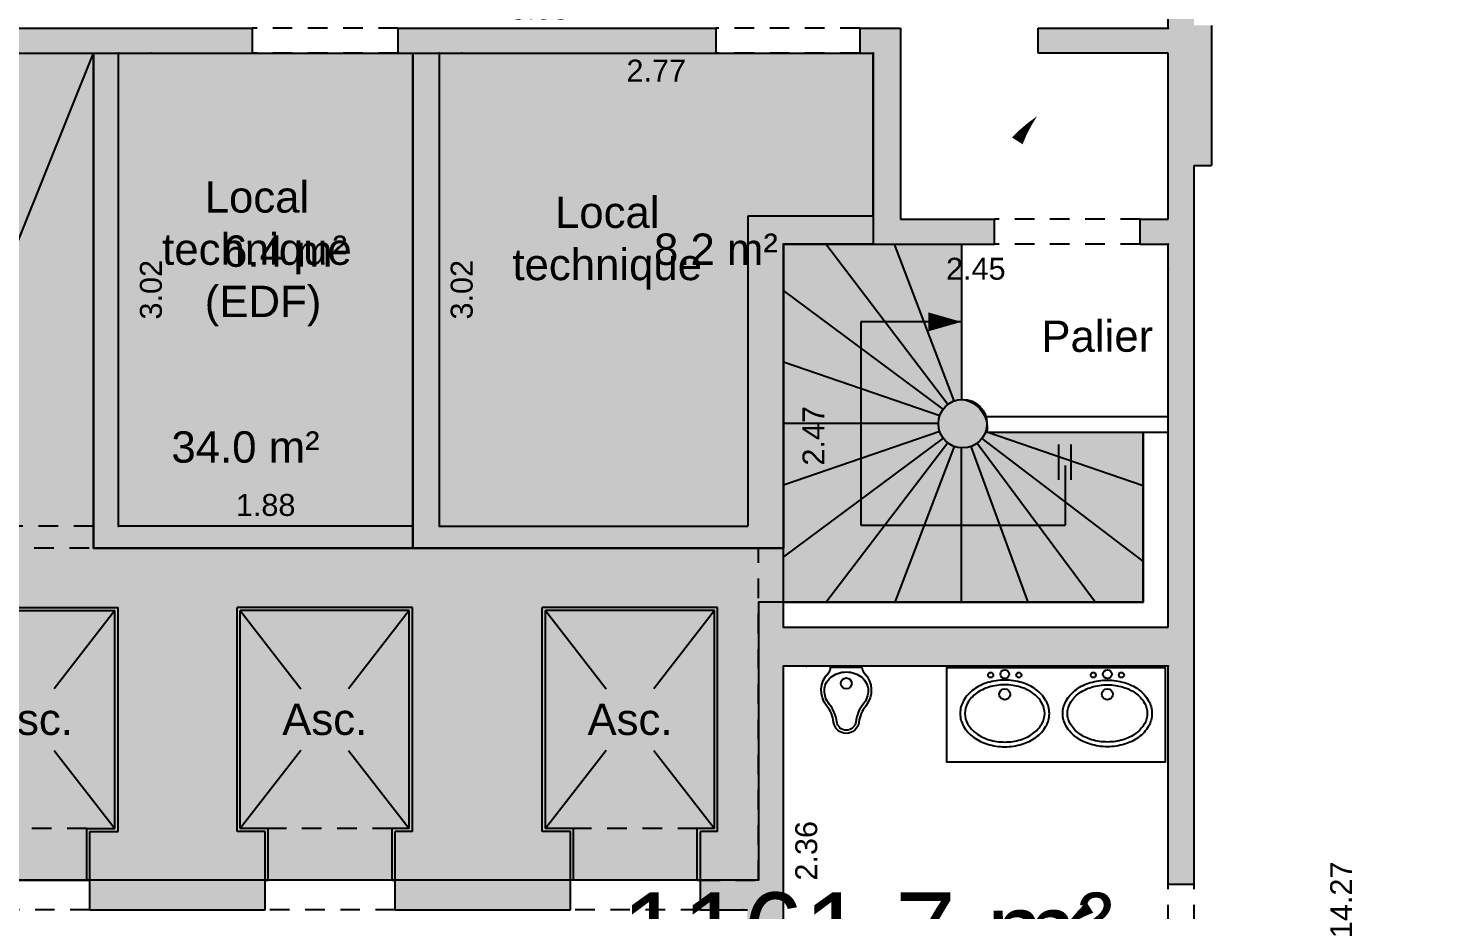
# Model space of a CAD drawing. Header units: metres. Extents: x 46.9 to 94.2, y 5.9 to 84.
# Drawn here: x 65.88 to 74.88, y 23.13 to 28.76 of the extents above; entities that cross this region are included whole.
import ezdxf
from ezdxf.enums import TextEntityAlignment as Align

# ---------------------------------------------------------------- set-up
doc = ezdxf.new("R2010")
doc.units = ezdxf.units.M
doc.header["$PDSIZE"] = 0.02
doc.linetypes.add('CACHE2', pattern=[0.1875, 0.125, -0.0625])
for name, color, linetype in [('GEX_BAT_escalier_rampe', 6, 'Continuous'), ('GEX_BAT_gaine_tremie', 13, 'Continuous'), ('GEX_BAT_linteau_mur', 6, 'CACHE2'), ('GEX_BAT_mur', 1, 'Continuous'), ('GEX_BAT_mur_bas', 150, 'Continuous'), ('GEX_EDS_sdp_1-SDP_su', 10, 'Continuous'), ('GEX_EDS_sdp_2-tremie_su', 7, 'Continuous'), ('GEX_EDS_sdp_7-LT_su', 7, 'Continuous'), ('GEX_EQU_ascenseur', 132, 'Continuous'), ('GEX_MEP_txt_cot_plani', 30, 'Continuous'), ('GEX_MEP_txt_designation', 7, 'Continuous')]:
    doc.layers.add(name, color=color, linetype=linetype)
for name, color, linetype, true_color in [('GEX_EDS_sdp_2-tremie', 7, 'Continuous', 0xffff7f), ('GEX_EDS_sdp_7-LT', 150, 'Continuous', 0x007fff), ('GEX_EQU_sanitaire', 9, 'Continuous', 0x808080), ('GEX_MEP_mur_pochage', 7, 'Continuous', 0x999999), ('GEX_MEP_ouvrant_porte', 9, 'Continuous', 0x808080)]:
    doc.layers.add(name, color=color, linetype=linetype, true_color=true_color)
doc.styles.add('Cota100', font='swissl.ttf', dxfattribs={"height": 0.14})
doc.styles.add('Designation', font='swissl.ttf', dxfattribs={"height": 0.2})
doc.styles.add('Désignation', font='swissl.ttf', dxfattribs={"height": 0.2})
doc.styles.add('SURF', font='swissl.ttf')
doc.dimstyles.new('00SCP', dxfattribs={"dimtxt": 0.2, "dimasz": 0.1, "dimexe": 1.25, "dimexo": 0.625, "dimgap": 0.05, "dimtad": 0, "dimzin": 0, "dimdsep": 46, "dimtxsty": 'Cota100', "dimblk": 'NONE', "dimcen": 0, "dimse1": 1, "dimse2": 1, "dimsd1": 1, "dimsd2": 1, "dimclrd": 256, "dimclrt": 256, "dimaunit": 2, "dimazin": 0, "dimtfac": 1, "dimtofl": 0, "dimtmove": 0, "dimatfit": 3, "dimldrblk": 'NONE', "dimfxl": 1, "dimlwd": -1, "dimarcsym": 0})

# ---------------------------------------------------------------- blocks, each defined once
blk = doc.blocks.new('Lav_mod_2ov')
at = {"layer": 'GEX_EQU_sanitaire'}
blk.add_lwpolyline([(0.7000207639293308, 0), (-0.7000207639293876, -4.547473508864641e-13), (-0.7000207639293876, -0.6000000000003638), (0.7000207639293876, -0.6000000000003638)], close=True, dxfattribs=at)
for points in [[(-0.129994408372113, -0.1385473538216502, 0.08343840775333503), (-0.2183157912086244, -0.09537174992829023, 0.0721734136228781), (-0.3277664005445331, -0.0794901745784955, 0.0721734136228706), (-0.4372170098804418, -0.09537174992829023, 0.08343840775334628), (-0.5255383927169532, -0.1385473538216502, 0.1066419042165774), (-0.5908948619353396, -0.2105371480147369, 0.1319220404663405), (-0.6127664005443876, -0.2919901745785864, 0.1319220404663596), (-0.5908948619353396, -0.373443201142436, 0.1066419042165322), (-0.5255383927169532, -0.4454329953355227, 0.08343840775340261), (-0.4372170098804418, -0.4886085992288827, 0.07217341362286965), (-0.3277664005445331, -0.5044901745786774, 0.07217341362287064), (-0.2183157912086244, -0.4886085992288827, 0.08343840775339216), (-0.129994408372113, -0.4454329953355227, 0.106641904216594), (-0.06463793915372662, -0.373443201142436, 0.1319220404662997), (-0.04276640054467862, -0.2919901745785864, 0.1319220404663559), (-0.06463793915372662, -0.2105371480147369, 0.1066419042166187)], [(-0.4340038180604324, -0.04663304784207867, -1), (-0.4012638338948591, -0.04663304784207867, -1)], [(-0.3557916336656604, -0.04155264907421952, -1), (-0.299741167423349, -0.04155264907421952, -1)], [(-0.2542689671923881, -0.04663304784207867, -1), (-0.2215289830268148, -0.04663304784207867, -1)], [(0.129994408370294, -0.1385473538216502, -0.08343840775333503), (0.2183157912068054, -0.09537174992829023, -0.0721734136228781), (0.3277664005427141, -0.0794901745784955, -0.0721734136228706), (0.4372170098786228, -0.09537174992829023, -0.08343840775334628), (0.5255383927151343, -0.1385473538216502, -0.1066419042165774), (0.5908948619335206, -0.2105371480147369, -0.1319220404663405), (0.6127664005425686, -0.2919901745785864, -0.1319220404663596), (0.5908948619335206, -0.373443201142436, -0.1066419042165322), (0.5255383927151343, -0.4454329953355227, -0.08343840775340261), (0.4372170098786228, -0.4886085992288827, -0.07217341362286965), (0.3277664005427141, -0.5044901745786774, -0.07217341362287064), (0.2183157912068054, -0.4886085992288827, -0.08343840775339216), (0.129994408370294, -0.4454329953355227, -0.106641904216594), (0.06463793915190763, -0.373443201142436, -0.1319220404662997), (0.04276640054285963, -0.2919901745785864, -0.1319220404663559), (0.06463793915190763, -0.2105371480147369, -0.1066419042166187)], [(0.2215289830286338, -0.04663304784207867, -1), (0.2542689671942071, -0.04663304784207867, -1)], [(0.2997411674252248, -0.04155264907421952, -1), (0.3557916336675362, -0.04155264907421952, -1)], [(0.4340038180622514, -0.04663304784207867, -1), (0.4012638338966781, -0.04663304784207867, -1)], [(-0.5080786297443751, -0.4210371621466038, 0.08343840775082854), (-0.4286903762740621, -0.459845836508066, 0.07217341362286417), (-0.3277664005445331, -0.4744901745784773, 0.07217341362286536), (-0.2268424248150041, -0.459845836508066, 0.08343840775339512), (-0.1474541713423605, -0.4210371621452396, 0.106641904216594), (-0.09060279019740847, -0.3584156760521182, 0.1319220404663075), (-0.07276640054533345, -0.2919901745785864, 0.1319220404663613), (-0.09060279019740847, -0.2255646731050547, 0.106641904216621), (-0.1474541713423605, -0.1629431870119333, 0.08343840775333325), (-0.2268424248150041, -0.1241345126491069, 0.07217341362287374), (-0.3277664005445331, -0.1094901745786956, 0.0721734136228653), (-0.4286903762740621, -0.1241345126491069, 0.08343840775334462), (-0.5080786297467057, -0.1629431870119333, 0.1066419042165777), (-0.5649300108916577, -0.2255646731050547, 0.1319220404663368), (-0.5827664005437327, -0.2919901745785864, 0.1319220404663605), (-0.5649300108916577, -0.3584156760521182, 0.1066419042198547)], [(-0.2927664005445081, -0.169490174578641, -1), (-0.3627664005445581, -0.169490174578641, -1)], [(0.5080786297425561, -0.4210371621466038, -0.08343840775082854), (0.4286903762722432, -0.459845836508066, -0.07217341362286417), (0.3277664005427141, -0.4744901745784773, -0.07217341362286536), (0.2268424248131851, -0.459845836508066, -0.08343840775339512), (0.1474541713405415, -0.4210371621452396, -0.106641904216594), (0.09060279019558948, -0.3584156760521182, -0.1319220404663075), (0.07276640054351446, -0.2919901745785864, -0.1319220404663613), (0.09060279019558948, -0.2255646731050547, -0.106641904216621), (0.1474541713405415, -0.1629431870119333, -0.08343840775333325), (0.2268424248131851, -0.1241345126491069, -0.07217341362287374), (0.3277664005427141, -0.1094901745786956, -0.0721734136228653), (0.4286903762722432, -0.1241345126491069, -0.08343840775334462), (0.5080786297448867, -0.1629431870119333, -0.1066419042165777), (0.5649300108898387, -0.2255646731050547, -0.1319220404663368), (0.5827664005419138, -0.2919901745785864, -0.1319220404663605), (0.5649300108898387, -0.3584156760521182, -0.1066419042198547)], [(0.3627664005463771, -0.169490174578641, -1), (0.2927664005463271, -0.169490174578641, -1)]]:
    blk.add_lwpolyline(points, format="xyb", close=True, dxfattribs=at)
blk = doc.blocks.new('Urinoire')
at = {"layer": 'GEX_EQU_sanitaire'}
for points in [[(-0.1000000000017849, 0), (0.1000000000018417, 0, 0.1962643846527368), (0.1142860938582544, -0.03499309800918127, -0.3815925434227682), (0.1241131427738082, -0.2479442714907236, 0.1418830566987657), (0.08067353369881403, -0.3503808264986219, -0.887385921762725), (-0.08067353370313413, -0.3503808264958934, 0.1418830567103987), (-0.1241131427781283, -0.2479442714902689, -0.3815925434166694), (-0.1142860938620061, -0.03499309800918127, 0.1962643845374587), (-0.1000000000017849, 0)], [(-5.496758603840135e-10, -0.03000000000020009, -0.08348632025961976), (0.05465599280216793, -0.03919011033121933, -0.09095970986162738), (0.098994949244684, -0.06425953959569597, -0.1040039614469464), (0.1297697984988417, -0.1033027007856617, -0.1155749649677367), (0.1399999999918009, -0.1469693845683651, -0.172419109596774), (0.1085989999261301, -0.2353224106245762, 0.1418830566983598), (0.06081543423863423, -0.348002615853602, -0.8873859217541105), (-0.06081543309880999, -0.3480026254046606, 0.1418830566987895), (-0.1085990042269032, -0.2353224053440499, -0.1724191032057591), (-0.1400000013003364, -0.1469693844087487, -0.1155749648754758), (-0.1297697997218847, -0.103302700567383, -0.1040039614498406), (-0.09899495040224338, -0.06425953942925844, -0.09095970987350682), (-0.05465599391789056, -0.03919011023936037, -0.0834863200542586), (-6.90761225996539e-10, -0.03000000000020009)]]:
    blk.add_lwpolyline(points, format="xyb", close=True, dxfattribs=at)
blk.add_circle((-3.410605131648481e-13, -0.1026313648831092), 0.03466757653131936, dxfattribs=at)
blk = doc.blocks.new('*D98')
at = {"color": 0, "transparency": 16777216}
for p in [(73.16559350990548, 28.88519518724752), (65.13386662863287, 28.75995930308181), (73.16559338401204, 28.75995122970471)]:
    blk.add_point(p, dxfattribs=at)
at = {"layer": 'GEX_MEP_txt_cot_plani', "transparency": 16777216, "insert": (69.14973013221588, 28.88519922393607), "char_height": 0.14, "attachment_point": 5, "rotation": 359.9999424071002, "style": 'Cota100'}
blk.add_mtext('8.03', dxfattribs=at)
blk = doc.blocks.new('_None')
blk = doc.blocks.new('*D100')
at = {"color": 0, "transparency": 16777216}
for p in [(68.34059032325028, 25.71497863965761), (66.46059018752753, 25.57995796947672), (68.34059018752764, 25.57995607972862)]:
    blk.add_point(p, dxfattribs=at)
at = {"layer": 'GEX_MEP_txt_cot_plani', "transparency": 16777216, "insert": (67.40059032325023, 25.71497958453165), "char_height": 0.14, "attachment_point": 5, "rotation": 359.99994240713295, "style": 'Cota100'}
blk.add_mtext('1.88', dxfattribs=at)
blk = doc.blocks.new('*D101')
at = {"color": 0, "transparency": 16777216}
for p in [(66.46059322318705, 28.59995796947441), (66.66868805685499, 28.59995776030054), (66.46059018752747, 25.57995796947671)]:
    blk.add_point(p, dxfattribs=at)
at = {"layer": 'GEX_MEP_txt_cot_plani', "transparency": 16777216, "insert": (66.66868653902522, 27.08995776030169), "char_height": 0.14, "attachment_point": 5, "rotation": 89.99994240712532, "style": 'Cota100'}
blk.add_mtext('3.02', dxfattribs=at)
blk = doc.blocks.new('*D102')
at = {"color": 0, "transparency": 16777216}
for p in [(68.51059322318542, 28.59995590884228), (68.65375319239271, 28.59995576493994), (68.51059018752494, 25.57995590884547)]:
    blk.add_point(p, dxfattribs=at)
at = {"layer": 'GEX_MEP_txt_cot_plani', "transparency": 16777216, "insert": (68.6537516745625, 27.08995576494153), "char_height": 0.14, "attachment_point": 5, "rotation": 89.99994240710812, "style": 'Cota100'}
blk.add_mtext('3.02', dxfattribs=at)
blk = doc.blocks.new('*D103')
at = {"color": 0, "transparency": 16777216}
for p in [(68.51059322318541, 28.59995590884227), (71.28059322318403, 28.59995312447881), (71.28059311186662, 28.48920995310709)]:
    blk.add_point(p, dxfattribs=at)
at = {"layer": 'GEX_MEP_txt_cot_plani', "transparency": 16777216, "insert": (69.8955931118673, 28.48921134528881), "char_height": 0.14, "attachment_point": 5, "rotation": 359.99994240712095, "style": 'Cota100'}
blk.add_mtext('2.77', dxfattribs=at)
blk = doc.blocks.new('*D104')
at = {"color": 0, "transparency": 16777216}
for p in [(70.70781804158922, 24.68764325520896), (73.16558929058645, 24.68764078468393), (73.16558714425383, 22.55238832104895)]:
    blk.add_point(p, dxfattribs=at)
at = {"layer": 'GEX_MEP_txt_cot_plani', "transparency": 16777216, "insert": (71.93670151975523, 22.55238955631146), "char_height": 0.14, "attachment_point": 5, "rotation": 359.9999424069032, "style": 'Cota100'}
blk.add_mtext('2.46', dxfattribs=at)
blk = doc.blocks.new('*D105')
at = {"color": 0, "transparency": 16777216}
for p in [(70.70781804158922, 24.68764325520896), (70.85465804506286, 24.68764310760746), (70.70781566935054, 22.32764325520838)]:
    blk.add_point(p, dxfattribs=at)
at = {"layer": 'GEX_MEP_txt_cot_plani', "transparency": 16777216, "insert": (70.85465685894354, 23.50764310760717), "char_height": 0.14, "attachment_point": 5, "rotation": 89.99994240709174, "style": 'Cota100'}
blk.add_mtext('2.36', dxfattribs=at)
blk = doc.blocks.new('*D135')
at = {"color": 0, "transparency": 16777216}
for p in [(74.27054186268829, 30.32763967395834), (74.88143583013513, 30.32763905990305), (74.88142149007851, 16.06140907932513)]:
    blk.add_point(p, dxfattribs=at)
at = {"layer": 'GEX_MEP_txt_cot_plani', "transparency": 16777216, "insert": (74.27053469266, 23.19452468366937), "char_height": 0.14, "attachment_point": 5, "rotation": 89.9999424077192, "style": 'Cota100'}
blk.add_mtext('14.27', dxfattribs=at)
blk = doc.blocks.new('*D140')
at = {"color": 0, "transparency": 16777216}
for p in [(70.70782074786163, 27.37995370022235), (73.1655919968607, 27.3799512297046), (73.16559183912986, 27.22303418582304)]:
    blk.add_point(p, dxfattribs=at)
at = {"layer": 'GEX_MEP_txt_cot_plani', "transparency": 16777216, "insert": (71.93670621463033, 27.22303542108191), "char_height": 0.14, "attachment_point": 5, "rotation": 359.9999424070728, "style": 'Cota100'}
blk.add_mtext('2.45', dxfattribs=at)
blk = doc.blocks.new('*D141')
at = {"color": 0, "transparency": 16777216}
for p in [(70.70782074786257, 27.37995370022236), (70.89970074196546, 27.3799535073471), (70.70781829018051, 24.93495370022355)]:
    blk.add_point(p, dxfattribs=at)
at = {"layer": 'GEX_MEP_txt_cot_plani', "transparency": 16777216, "insert": (70.89969951312445, 26.15745350734768), "char_height": 0.14, "attachment_point": 5, "rotation": 89.99994240703083, "style": 'Cota100'}
blk.add_mtext('2.47', dxfattribs=at)
blk = doc.blocks.new('*D146')
at = {"color": 0, "transparency": 16777216}
for p in [(61.61781647694804, 23.13107506134383), (70.44781647694433, 23.1310661855532), (70.4478162815054, 22.93663552795441)]:
    blk.add_point(p, dxfattribs=at)
at = {"layer": 'GEX_MEP_txt_cot_plani', "transparency": 16777216, "insert": (66.03281628150727, 22.9366399658497), "char_height": 0.14, "attachment_point": 5, "rotation": 359.99994240709594, "style": 'Cota100'}
blk.add_mtext('8.83', dxfattribs=at)

msp = doc.modelspace()

# ---------------------------------------------------------------- hatches: boundary and pattern name
at = {"layer": 'GEX_EDS_sdp_2-tremie'}
h = msp.add_hatch(color=256, dxfattribs=at)
edge = h.paths.add_edge_path()
edge.add_line((61.81282210095469, 28.72607486532979), (64.93782210095196, 28.72607172412791))
edge.add_line((64.93782210095196, 28.72607172412791), (64.93782197418568, 28.59995950014309))
edge.add_line((64.93782197418568, 28.59995950014309), (66.3005932231863, 28.59995813030218))
edge.add_line((66.3005932231863, 28.59995813030218), (66.30059004791747, 25.44107035428715))
edge.add_line((66.30059004791747, 25.44107035428715), (70.7078187989191, 25.44106592420303))
edge.add_line((70.7078187989191, 25.44106592420303), (70.70782074786166, 27.37995370022236))
edge.add_line((70.70782074786166, 27.37995370022236), (71.845591996861, 27.37995255655005))
edge.add_line((71.845591996861, 27.37995255655005), (71.84559100155548, 26.38978390078955))
edge.add_arc((71.82657353126149, 26.20745257566693), 0.1833204197501029, -8.627596490240819, 84.04548229141233, ccw=False)
edge.add_line((72.00781954163722, 26.17995239348147), (73.00559079064078, 26.17995139053346))
edge.add_line((73.00559079064078, 26.17995139053346), (73.00558970001111, 25.09495139053524))
edge.add_line((73.00558970001111, 25.09495139053524), (70.70781845101192, 25.09495370022341))
edge.add_line((70.70781845101192, 25.09495370022341), (70.54781845101661, 25.094953861053))
edge.add_line((70.54781845101661, 25.094953861053), (70.5478166679286, 23.32106608503454))
edge.add_line((70.5478166679286, 23.32106608503454), (65.08781666792402, 23.32107157334667))
edge.add_line((65.08781666792402, 23.32107157334667), (65.08781757761881, 24.22607157334824))
edge.add_line((65.08781757761881, 24.22607157334824), (63.45341069488586, 24.22607321623127))
edge.add_line((63.45341069488586, 24.22607321623127), (63.31150844088825, 24.24607335886867))
edge.add_line((63.31150844088825, 24.24607335886867), (61.81281759772628, 24.24607486533114))
edge.add_line((61.81281759772628, 24.24607486533114), (61.81282071379792, 27.34607486532968))
edge.add_line((61.81282071379792, 27.34607486532968), (61.81282210095469, 28.72607486532979))
at = {"layer": 'GEX_EDS_sdp_7-LT'}
for points in [[(66.30059322318903, 28.599958130304), (68.34059322319263, 28.59995607972269), (68.34059004792016, 25.44106830370674), (66.30059004791656, 25.44107035428806)], [(68.34059322318626, 28.59995607972542), (71.28059322318404, 28.59995312447882), (71.28059199685777, 27.37995312448038), (70.70782074786075, 27.37995370022236), (70.7078187989191, 25.44106592420212), (68.34059004791925, 25.44106830370947)]]:
    msp.add_hatch(color=256, dxfattribs=at).paths.add_polyline_path(points)
at = {"layer": 'GEX_MEP_mur_pochage'}
h = msp.add_hatch(color=256, dxfattribs=at)
h.paths.add_polyline_path([(73.3305925021532, 27.88264061882728), (73.44119507123105, 27.88264050765065), (73.44119597087138, 28.77764050765018), (73.33059340179352, 28.7776406188259), (73.33059345205493, 28.82764061882699), (73.1655934520495, 28.82764078468244), (73.16559338401021, 28.75995122970471), (72.3355933840121, 28.75995206400876), (72.33559322318342, 28.5999520640089), (73.16559322318608, 28.59995122970486), (73.16559215768757, 27.53995122970446), (72.98559215768728, 27.53995141063842), (72.98559199685678, 27.37995141063857), (73.16559199685798, 27.3799512297046), (73.16558953917865, 24.93495122970671), (70.7078182901787, 24.93495370022356), (70.70782074785893, 27.37995370022236), (72.05559199685831, 27.37995234546179), (72.05559215768699, 27.53995234546164), (71.45559215768299, 27.53995294857305), (71.45559338401017, 28.75995294857239), (71.19559338401177, 28.75995320992115), (71.19559322317946, 28.5999532099213), (71.28059322318222, 28.59995312448063), (71.28059217778991, 27.55995312448067), (70.48059217778791, 27.55995392862951), (70.48059018751883, 25.57995392862995), (68.51059018752312, 25.57995590884548), (68.5105932231836, 28.59995590884409), (70.27559322318302, 28.59995413469187), (70.2755933840117, 28.75995413469172), (68.24559338401286, 28.75995617521858), (68.24559322318419, 28.59995617521872), (68.34059322318444, 28.59995607972633), (68.34059018752578, 25.57995607972771), (66.46059018752567, 25.57995796947671), (66.46059322318524, 28.59995796947533), (67.31559322318208, 28.59995711004103), (67.31559338401166, 28.7599571100418), (65.13386662863013, 28.75995930308181), (65.1338682537662, 30.37671222518566), (65.16386825376503, 30.37671219503045), (65.16386836257243, 30.48495927292606), (57.77886836257494, 30.48496669622273), (57.77886842927273, 30.55131946976508), (56.73331759207667, 30.55132052073714), (56.73331728047015, 30.24132052073764), (56.75416347733881, 30.24132049978289), (56.7541634268382, 30.19107995022296), (61.61782357355787, 30.1910750613406), (61.61782351324746, 30.1310750613402), (61.78782351324753, 30.13107489045888), (61.78782359366141, 30.2110748904588), (64.80782359365821, 30.21107185479741), (64.80782227686632, 28.90107185479883), (61.78782227686679, 28.90107489045931), (61.78782257842431, 29.20107489045859), (61.61782257842242, 29.20107506134082), (61.61781647694625, 23.13107506134384), (62.17781647694665, 23.13107449844028), (62.17781663274855, 23.28607449843912), (61.81281663274785, 23.28607486533292), (61.81282071379792, 27.34607486533059), (64.95804432310615, 27.34607170379877), (64.95804024205245, 23.28607170379837), (64.85781663274702, 23.28607180454219), (64.85781647694512, 23.13107180454244), (65.44781647694253, 23.13107121148278), (65.44781666792733, 23.32107121148147), (65.08781666792311, 23.32107157334849), (65.08781879891649, 25.44107157334747), (70.54781879892107, 25.44106608503353), (70.54781666792405, 23.32106608503454), (70.17781666792598, 23.3210664569533), (70.17781647693937, 23.1310664569537), (70.47781647694228, 23.131066155398), (70.47781401553857, 20.68236043803972), (69.17781401553839, 20.68236174478079), (69.17781383460624, 20.50236174478141), (69.51281383460264, 20.50236140804373), (69.51281115075835, 17.83236140804547), (66.02281115075857, 17.83236491614389), (66.02281383460559, 20.50236491614214), (68.24781383460413, 20.50236267960372), (68.247814015539, 20.68236267960401), (65.07839935241009, 20.68236586545481), (65.07839905933815, 20.39080481930978), (65.74325777866761, 20.39080415100307), (65.7432549358482, 17.56264824550544), (73.3305821286358, 17.56264061883212), (73.33058247039935, 17.90264061883227), (73.16558247039939, 17.90264078468863), (73.16558239975257, 17.83235773633078), (69.6905823997522, 17.8323612293525), (69.69058508360104, 20.50236122935075), (73.16558508359867, 20.50235773632903), (73.16558340522079, 18.83264078468801), (73.33058340522075, 18.83264061883165), (73.33058556637206, 20.98264061883128), (73.16558556637119, 20.98264078468674), (73.16558526452991, 20.68235773633023), (70.70781401553086, 20.68236020684708), (70.7078180415865, 24.68764325520897), (73.16558929058465, 24.68764078468394), (73.16558788835027, 23.29264078468532), (73.33058788835115, 23.29264061882986)])
h.paths.add_polyline_path([(66.300590187524, 25.5799581303072), (65.08781893852301, 25.57995934936662), (65.08782197418168, 28.59995934936524), (66.30059322318539, 28.59995813030491)], flags=16)
h.paths.add_polyline_path([(64.93782088970329, 27.52107172412707), (61.8128208897042, 27.52107486532987), (61.81282210095378, 28.72607486532979), (64.93782210094923, 28.72607172412427)], flags=16)
for points in [[(71.69781959692259, 26.23495254928457, 1), (72.00781959692145, 26.23495254928457, 1)], [(66.27781666792998, 23.32107037717287), (66.2778164769461, 23.13107037717782), (67.39781647694508, 23.13106925136981), (67.39781666792987, 23.32106925136941)], [(68.22781666792889, 23.32106841706536), (68.22781647694319, 23.13106841706576), (69.34781647694399, 23.13106729125775), (69.34781666792605, 23.32106729125735)]]:
    msp.add_hatch(color=256, dxfattribs=at).paths.add_polyline_path(points)

# ---------------------------------------------------------------- linework, layer by layer
at = {"layer": 'GEX_BAT_escalier_rampe'}
for p, q in [((71.75870046860655, 26.35810525808483), (70.97775573710987, 27.37995342888735)), ((71.79780244069116, 26.37985980417579), (71.41809555241161, 27.37995298626356)), ((71.84559199685918, 27.37995255655096), (71.84559100155548, 26.38978390078955)), ((71.7284272387551, 26.32742709296872), (70.70782045253964, 27.08615655373978)), ((71.2028202502106, 26.88486887477484), (71.202818946148, 25.58753753053588)), ((71.84559149920642, 26.8848682286698), (71.2028202502106, 26.88486887477484)), ((71.70622184979584, 26.28529239967611), (70.70781999213887, 26.62813122994976)), ((71.70622174859545, 26.18461299360933), (70.70781920170703, 25.841776170495)), ((71.69781959692227, 26.23495270508829), (70.70781959692249, 26.23495370022283)), ((71.72842705284711, 26.142478255676), (70.70781874130535, 25.38375084670497)), ((71.7587002210239, 26.11180002969922), (70.98157468484806, 25.0949534250467)), ((71.94536939454974, 26.11061617102314), (72.70137936447554, 25.09495169632282)), ((71.97602923546128, 26.14090795895027), (73.00558996146447, 25.35505534343793)), ((72.01298891867009, 26.17995238828553), (73.00559044802503, 25.83910531889978)), ((72.46787382132061, 25.8773144159386), (72.46787404778934, 26.10259546583529)), ((72.54553590252362, 25.87731433786939), (72.54553612899144, 26.10259538776518)), ((71.79780214937364, 26.09004540499882), (71.41999161885997, 25.0949529843565)), ((71.84558970001126, 25.09495255655111), (71.84559069028637, 26.0801212123115)), ((71.90599468631262, 26.08935924631987), (72.26918232051503, 25.09495213076116)), ((72.50670495321083, 25.96812381708514), (72.50670457064916, 25.58753621988944)), ((71.202818946148, 25.58753753053588), (72.50670457064916, 25.58753621988944))]:
    msp.add_line(p, q, dxfattribs=at)
msp.add_lwpolyline([(71.63319869033512, 26.88486844231284, 0.1211528466772961, 0, 0), (71.84559149920642, 26.88486822867162, 0, 0, 0)], format="xyseb", dxfattribs=at)
at = {"layer": 'GEX_BAT_gaine_tremie'}
msp.add_line((65.08781893852483, 25.57995934936662), (66.3005932231872, 28.599958130304), dxfattribs=at)
at = {"layer": 'GEX_BAT_linteau_mur'}
for p, q in [((68.24559338401468, 28.75995617521858), (67.31559338401166, 28.75995711004089)), ((71.19559338400995, 28.75995320992115), (70.27559338401352, 28.75995413469172)), ((68.245593223186, 28.59995617521781), (67.3155932231839, 28.59995711004012)), ((71.1955932231831, 28.59995320992039), (70.27559322318757, 28.59995413469096)), ((72.98559215768637, 27.53995141063751), (72.05559215768608, 27.53995234546073)), ((72.98559199685769, 27.37995141063766), (72.0555919968574, 27.37995234546088)), ((73.16558695352705, 22.36264078468594), (73.16558788835118, 23.29264078468441)), ((73.33058695352975, 22.36264061882957), (73.33058788835206, 23.29264061882895)), ((66.2778164769461, 23.13107037717782), (65.44781647694435, 23.13107121148187)), ((68.22781647694228, 23.13106841706576), (67.39781647694508, 23.13106925136981)), ((70.17781647694119, 23.1310664569537), (69.34781647694399, 23.13106729125775))]:
    msp.add_line(p, q, dxfattribs=at)
at = {"layer": 'GEX_BAT_mur'}
for p, q in [((73.16559338401203, 28.75995122970471), (73.16559345205224, 28.82764078468153)), ((65.13386662863104, 28.75995930308181), (67.31559338401439, 28.75995711004089)), ((67.31559338401439, 28.75995711004089), (67.3155932231839, 28.59995711004103)), ((68.24559338401468, 28.75995617521858), (68.245593223186, 28.59995617521872)), ((68.24559338401468, 28.75995617521858), (70.27559338401261, 28.75995413469172)), ((70.27559338401352, 28.75995413469172), (70.27559322318484, 28.59995413469096)), ((71.19559338401268, 28.75995320992024), (71.19559322318128, 28.59995320992039)), ((71.19559338401268, 28.75995320992115), (71.4555933840129, 28.75995294857239)), ((71.45559338401199, 28.75995294857239), (71.4555921576848, 27.53995294857305)), ((72.33559322318524, 28.5999520640089), (72.33559338401392, 28.75995206400876)), ((72.33559338401392, 28.75995206400876), (73.16559338401203, 28.75995122970471)), ((73.4411959708732, 28.77764050764927), (73.44119507123287, 27.88264050765065)), ((66.46059018752749, 25.57995796947671), (66.46059322318706, 28.59995796947442)), ((66.46059322318706, 28.59995796947442), (67.3155932231848, 28.59995711004103)), ((68.24559322318692, 28.59995617521872), (68.34059322318626, 28.59995607972542)), ((68.3405901875276, 25.5799560797268), (68.34059322318626, 28.59995607972542)), ((68.51059018752494, 25.57995590884548), (68.51059322318542, 28.59995590884228)), ((68.51059322318542, 28.59995590884409), (70.27559322318393, 28.59995413469096)), ((71.19559322318128, 28.59995320992039), (71.28059322318404, 28.59995312447973)), ((71.28059217779082, 27.55995312448067), (71.28059322318404, 28.59995312447973)), ((73.16559322318699, 28.59995122970486), (72.33559322318524, 28.5999520640089)), ((73.16559215768939, 27.53995122970446), (73.16559322318699, 28.59995122970486)), ((73.33058788835206, 23.29264061882895), (73.3305925021541, 27.88264061882728)), ((73.3305925021541, 27.88264061882728), (73.44119507123287, 27.88264050765065)), ((70.48059217778973, 27.5599539286286), (70.48059018752065, 25.57995392862904)), ((71.28059217779082, 27.55995312448067), (70.48059217778973, 27.5599539286286)), ((71.4555921576848, 27.53995294857305), (72.05559215768972, 27.53995234546073)), ((72.05559199686013, 27.37995234546088), (72.0555921576888, 27.53995234546164)), ((72.9855919968586, 27.37995141063857), (72.9855921576891, 27.53995141063751)), ((72.9855921576891, 27.53995141063751), (73.16559215768757, 27.53995122970446)), ((70.70781829018051, 24.93495370022356), (70.70782074785984, 27.37995370022236)), ((70.70782074785984, 27.37995370022236), (72.05559199686013, 27.37995234546088)), ((72.98559199685951, 27.37995141063857), (73.1655919968589, 27.3799512297046)), ((73.16558953917956, 24.9349512297058), (73.1655919968598, 27.3799512297046)), ((68.3405901875276, 25.5799560797268), (66.46059018752749, 25.57995796947671)), ((68.51059018752494, 25.57995590884548), (70.48059018752065, 25.57995392862904)), ((70.70781829018051, 24.93495370022356), (73.16558953917865, 24.9349512297058)), ((70.70781401553268, 20.68236020684617), (70.70781804158742, 24.68764325520806)), ((73.16558929058647, 24.68764078468394), (70.70781804158742, 24.68764325520806)), ((73.16558788835118, 23.29264078468532), (73.16558929058647, 24.68764078468394)), ((66.2778164769461, 23.13107037717782), (66.27781666792998, 23.32107037717742)), ((67.39781647694508, 23.13106925136981), (67.39781666792987, 23.32106925136941)), ((68.22781647694319, 23.13106841706576), (68.22781666792889, 23.32106841706536)), ((69.34781647694399, 23.13106729125775), (69.34781666792605, 23.32106729125735)), ((70.1778164769421, 23.1310664569537), (70.1778166679278, 23.3210664569533)), ((73.33058788835115, 23.29264061882895), (73.16558788835118, 23.29264078468441)), ((66.27781647694701, 23.13107037717782), (67.39781647694508, 23.13106925136981)), ((68.22781647694319, 23.13106841706576), (69.34781647694399, 23.13106729125775)), ((70.17781647694301, 23.1310664569537), (70.4778164769441, 23.131066155398))]:
    msp.add_line(p, q, dxfattribs=at)
at = {"layer": 'GEX_BAT_mur', "linetype": 'CACHE2'}
for p, q in [((65.0878219741835, 28.59995934936433), (66.3005932231863, 28.599958130304)), ((66.30059018752581, 25.5799581303063), (66.3005932231863, 28.599958130304)), ((66.30059018752581, 25.5799581303063), (65.08781893852483, 25.57995934936571)), ((70.54781879892198, 25.44106608503353), (65.0878187989183, 25.44107157334656)), ((70.54781666792587, 23.32106608503454), (70.54781879892198, 25.44106608503353)), ((67.39781666792987, 23.32106925136941), (66.27781666792907, 23.32107037717287)), ((69.34781666792696, 23.32106729125735), (68.22781666793071, 23.32106841706536)), ((70.17781666792689, 23.3210664569533), (70.54781666792587, 23.32106608503454))]:
    msp.add_line(p, q, dxfattribs=at)
at = {"layer": 'GEX_BAT_mur'}
msp.add_circle((71.85281959692202, 26.23495254928457), 0.1549999999994331, dxfattribs=at)
at = {"layer": 'GEX_BAT_mur_bas'}
for p, q in [((72.00114361189753, 26.27995240019209), (73.16559089115344, 26.27995122970515)), ((71.9977333090983, 26.17995240362052), (73.16559079063427, 26.17995122970569)), ((73.00558970001111, 25.09495139053524), (73.00559079063896, 26.17995139053528)), ((70.70781845101101, 25.09495370022341), (73.00558970001111, 25.09495139053524))]:
    msp.add_line(p, q, dxfattribs=at)
at = {"layer": 'GEX_EDS_sdp_2-tremie', "flags": 128}
msp.add_lwpolyline([(61.81282210095469, 28.72607486532979), (64.93782210095196, 28.72607172412791), (64.93782197418568, 28.59995950014309), (66.3005932231863, 28.59995813030218), (66.30059004791747, 25.44107035428715), (70.7078187989191, 25.44106592420303), (70.70782074786166, 27.37995370022236), (71.845591996861, 27.37995255655005), (71.84559100155548, 26.38978390078955, -0.4279451727842913), (72.00781954163722, 26.17995239348147), (73.00559079064078, 26.17995139053346), (73.00558970001111, 25.09495139053524), (70.70781845101192, 25.09495370022341), (70.54781845101661, 25.094953861053), (70.5478166679286, 23.32106608503454), (65.08781666792402, 23.32107157334667), (65.08781757761881, 24.22607157334824), (63.45341069488586, 24.22607321623127), (63.31150844088825, 24.24607335886867), (61.81281759772628, 24.24607486533114), (61.81282071379792, 27.34607486532968)], format="xyb", close=True, dxfattribs=at)
at = {"layer": 'GEX_EDS_sdp_7-LT'}
msp.add_lwpolyline([(66.30059322318903, 28.599958130304), (68.34059322319263, 28.59995607972269), (68.34059004792016, 25.44106830370674), (66.30059004791656, 25.44107035428806)], close=True, dxfattribs=at)
at = {"layer": 'GEX_EDS_sdp_7-LT', "flags": 128}
msp.add_lwpolyline([(68.34059322318626, 28.59995607972542), (71.28059322318404, 28.59995312447882), (71.28059199685777, 27.37995312448038), (70.70782074786075, 27.37995370022236), (70.7078187989191, 25.44106592420212), (68.34059004791925, 25.44106830370947)], close=True, dxfattribs=at)
at = {"layer": 'GEX_EQU_ascenseur'}
for p, q in [((65.33781841695236, 25.06107132205943), (66.45781841695134, 25.06107019624233)), ((65.35781839684842, 25.04107130195553), (66.43781839684743, 25.04107021634627)), ((66.43781839684743, 25.04107021634627), (66.05076433159502, 24.54291833255593)), ((66.43781699963893, 23.65107021634685), (66.43781839684743, 25.04107021634627)), ((66.45781697953498, 23.63107019624294), (66.45781841695134, 25.06107019624233)), ((67.21781697953884, 23.63106943230105), (67.21781841695702, 25.06106943230043)), ((68.337818416956, 25.06106830649878), (67.21781841695702, 25.06106943230043)), ((67.23781699964275, 23.6510694121971), (67.23781839685307, 25.04106941219652)), ((68.31781839685209, 25.04106832660273), (67.23781839685307, 25.04106941219652)), ((67.23781839685216, 25.0410694122038), (67.62485801797175, 24.54293405153021)), ((68.31781839685209, 25.04106832659454), (67.93076433159968, 24.5429164428042)), ((68.31781699964267, 23.65106832659603), (68.31781839685209, 25.04106832660273)), ((68.33781697953782, 23.63106830649212), (68.337818416956, 25.06106830649878)), ((69.16781697953593, 23.63106747218808), (69.1678184169532, 25.06106747218837)), ((70.28781841695309, 25.06106634638672), (69.1678184169532, 25.06106747218837)), ((69.18781699963802, 23.65106745208504), (69.18781839685016, 25.04106745208446)), ((70.26781839684918, 25.04106636649067), (69.18781839685016, 25.04106745208446)), ((69.18781839684925, 25.04106745210083), (69.57485801796884, 24.54293209142634)), ((70.26781839684918, 25.04106636649067), (69.88076433159677, 24.54291448270124)), ((70.26781699963976, 23.65106636648306), (70.26781839684918, 25.04106636649067)), ((70.287816979534, 23.63106634638007), (70.28781841695309, 25.06106634638672)), ((66.0507639358566, 24.14922287826084), (66.43781699963893, 23.65107021634685)), ((67.62485762220058, 24.14920399477342), (67.23781699964456, 23.6510694121971)), ((67.93076393586125, 24.14922098850911), (68.31781699964358, 23.65106832659512)), ((69.57485762219676, 24.14920203466954), (69.18781699963984, 23.65106745209323)), ((69.88076393585834, 24.14921902840615), (70.26781699964067, 23.65106636649125)), ((66.25781666792864, 23.3210703972818), (66.25781699963954, 23.65107039728173)), ((66.25781699963954, 23.65107039728173), (66.43781699963893, 23.65107021634685)), ((66.27781666792816, 23.32107037717833), (66.2778169795356, 23.63107037717782)), ((66.2778169795356, 23.63107037717782), (66.45781697953498, 23.63107019624294)), ((67.39781697953822, 23.6310692513689), (67.21781697953884, 23.63106943230105)), ((67.41781699964213, 23.65106923126496), (67.23781699964275, 23.6510694121971)), ((67.39781666792987, 23.32106925137032), (67.39781697953731, 23.63106925136981)), ((67.41781666793031, 23.32106923126594), (67.41781699964122, 23.65106923126586)), ((68.20781666792936, 23.32106843716974), (68.20781699964027, 23.65106843716967)), ((68.31781699964267, 23.65106832659603), (68.20781699963936, 23.65106843716694)), ((68.22781666792889, 23.32106841706536), (68.22781697953633, 23.63106841706576)), ((68.33781697953782, 23.63106830649212), (68.22781697953724, 23.63106841706303)), ((69.3478169795344, 23.63106729125593), (69.16781697953593, 23.63106747218808)), ((69.36781699963922, 23.6510672711529), (69.18781699963802, 23.65106745208504)), ((69.34781666792696, 23.32106729125735), (69.34781697953349, 23.63106729125775)), ((69.3678166679274, 23.32106727115388), (69.36781699963831, 23.65106727115381)), ((70.15781666792554, 23.32106647705768), (70.15781699963736, 23.6510664770567)), ((70.26781699963976, 23.65106636648306), (70.15781699963645, 23.65106647705488)), ((70.17781666792598, 23.3210664569533), (70.17781697953342, 23.6310664569537)), ((70.287816979534, 23.63106634638007), (70.17781697953433, 23.63106645695098)), ((65.46781666793049, 23.32107119137891), (66.25781666792682, 23.3210703972818)), ((66.25781666792864, 23.3210703972818), (66.27781666792998, 23.32107037717833)), ((67.39781666792987, 23.32106925137032), (67.41781666793122, 23.32106923126594)), ((68.20781666792845, 23.32106843716974), (67.41781666793122, 23.32106923126594)), ((68.20781666792936, 23.32106843716974), (68.22781666793071, 23.32106841706536)), ((69.36781666792649, 23.32106727115388), (69.34781666792605, 23.32106729125735)), ((70.15781666792464, 23.32106647705768), (69.36781666792831, 23.32106727115388)), ((70.15781666792554, 23.32106647705768), (70.1778166679278, 23.3210664569533))]:
    msp.add_line(p, q, dxfattribs=at)
at = {"layer": 'GEX_EQU_ascenseur', "linetype": 'CACHE2'}
for p, q in [((66.25781699963864, 23.65107039728173), (65.46781699964049, 23.65107119137792)), ((68.20781699963936, 23.65106843716694), (67.41781699964122, 23.65106923126586)), ((70.15781699963645, 23.65106647705488), (69.36781699963831, 23.65106727115381))]:
    msp.add_line(p, q, dxfattribs=at)
at = {"layer": 'GEX_MEP_ouvrant_porte', "flags": 128}
for points in [[(68.24559338401468, 28.75995617521858, 0, 0, 0), (67.58798473852767, 29.41756614274072, 0, 0.07999999999999999, 0.05432790184882058), (67.46177394279948, 29.2604829812708, 0, 0, 0.1430387188207145), (67.31559338401348, 28.75995711004089, 0, 0, 0.1430387188207145)], [(71.19559338400995, 28.75995320992115, 0, 0, 0), (70.54505579922625, 29.4104921025164, 0, 0.07999999999999999, 0.05432790184828198), (70.42020210883129, 29.25509800730015, 0, 0, 0.1430387188200071), (70.27559338401261, 28.75995413469172, 0, 0, 0.1430387188200071)], [(72.98559215768637, 27.53995141063751, 0, 0, 0), (72.32798351220299, 28.19756137816148, 0, 0.07999999999999999, 0.05432790184931041), (72.2017727164748, 28.04047821669064, 0, 0, 0.1430387188212315), (72.05559215768699, 27.53995234546073, 0, 0, 0.1430387188212315)], [(73.16558788835118, 23.29264078468441, 0, 0, 0.1430387188212514), (72.66506172324534, 23.14646123214243, 0.07999999999999999, 0, 0.05432790184913119), (72.50797830804458, 23.0202507522099, 0, 0, 0), (73.16558695352705, 22.36264078468594, 0, 0, 0)]]:
    msp.add_lwpolyline(points, format="xyseb", dxfattribs=at)

# ---------------------------------------------------------------- block references
at = {"layer": 'GEX_EQU_sanitaire'}
for name, p, rotation in [('Urinoire', (71.10940692647182, 24.67965378067038), 359.9999424075664), ('Lav_mod_2ov', (72.44933404441963, 24.67685763399822), 359.9999424072017)]:
    msp.add_blockref(name, p, dxfattribs=dict(at, rotation=rotation))

# ---------------------------------------------------------------- texts
at = {"layer": 'GEX_EDS_sdp_1-SDP_su', "style": 'SURF'}
msp.add_text('1161.7 m²', height=0.5, dxfattribs=at).set_placement((71.24526950523787, 22.99167627184355), align=Align.MIDDLE_CENTER)
at = {"layer": 'GEX_EDS_sdp_2-tremie_su', "style": 'SURF'}
msp.add_text('34.0 m²', height=0.2, dxfattribs=at).set_placement((67.27214856413312, 26.08606086951992), align=Align.MIDDLE_CENTER)
at = {"layer": 'GEX_EDS_sdp_7-LT_su', "style": 'SURF'}
for s, p in [('8.2 m²', (70.2769430373016, 27.34884334018534)), ('6.4 m²', (67.5245919530822, 27.33640178954884))]:
    msp.add_text(s, height=0.2, dxfattribs=at).set_placement(p, align=Align.MIDDLE_CENTER)
at = {"layer": 'GEX_MEP_txt_designation', "style": 'Designation', "oblique": 1.175155160372758e-08}
for s, p in [('Palier', (72.71255680099966, 26.79759193394148)), ('Asc.', (65.89781769824276, 24.34607075914755)), ('Asc.', (67.77781769824742, 24.34606886939582)), ('Asc.', (69.72781769824451, 24.34606690929286))]:
    msp.add_text(s, height=0.2, rotation=0.1441217313560436, dxfattribs=at).set_placement(p, align=Align.MIDDLE)
at = {"layer": 'GEX_MEP_txt_designation', "char_height": 0.2, "width": 2.024380952380952, "attachment_point": 5, "rotation": 359.999942407097, "style": 'Désignation'}
for s, insert in [('Local\\Ptechnique\\P (EDF)', (67.34532059421781, 27.31908985102655)), ('Local\\Ptechnique', (69.58257492424218, 27.38777433830091))]:
    msp.add_mtext(s, dxfattribs=dict(at, insert=insert))

# ---------------------------------------------------------------- dimensions: what is measured, and where the dimension line sits
at = {"layer": 'GEX_MEP_txt_cot_plani'}
for p1, p2, distance, picture, middle in [((74.88142149007854, 16.06140907932513), (74.88143583013516, 30.32763905990305), 0.6108939674471787, '*D135', (74.27053469266, 23.19452468366938)), ((61.61781647694806, 23.13107506134384), (70.44781647694435, 23.13106618555321), -0.19443065759889552, '*D146', (66.03281628150725, 22.93663996584971))]:
    dim = msp.add_aligned_dim(p1=p1, p2=p2, distance=distance, dimstyle='00SCP', dxfattribs=at)
    dim.commit()
    dim.dimension.update_dxf_attribs({"geometry": picture, "text_midpoint": middle})
for p1, p2, distance, picture, middle in [((65.13386662863286, 28.75995930308181), (73.16559338401203, 28.75995122970471), 0.12524395754287032, '*D98', (69.14973013221588, 28.88519922393608)), ((66.46059018752749, 25.57995796947671), (66.46059322318706, 28.59995796947442), -0.2080948336680336, '*D101', (66.6686865390252, 27.08995776030169)), ((68.51059018752494, 25.57995590884548), (68.51059322318542, 28.59995590884228), -0.14315996920736168, '*D102', (68.65375167456247, 27.08995576494154)), ((68.51059322318542, 28.59995590884228), (71.28059322318404, 28.59995312447882), -0.11074317137178634, '*D103', (69.8955931118673, 28.48921134528882)), ((66.46059018752749, 25.57995796947671), (68.3405901875276, 25.57995607972862), 0.13502255992905604, '*D100', (67.40059032325021, 25.71497958453166)), ((70.70781566935057, 22.32764325520839), (70.70781804158923, 24.68764325520897), -0.14684000347370188, '*D105', (70.85465685894354, 23.50764310760718)), ((70.70781804158923, 24.68764325520897), (73.16558929058647, 24.68764078468394), -2.135252463636067, '*D104', (71.9367015197552, 22.55238955631147))]:
    dim = msp.add_aligned_dim(p1=p1, p2=p2, distance=distance, dimstyle='00SCP', override={"dimtxt": 0.14}, dxfattribs=at)
    dim.commit()
    dim.dimension.update_dxf_attribs({"geometry": picture, "text_midpoint": middle})
for p1, p2, distance, text, picture, middle in [((70.70781829018051, 24.93495370022356), (70.70782074786257, 27.37995370022236), -0.19187999410298776, '2.47', '*D141', (70.89969951312443, 26.15745350734769)), ((70.70782074786166, 27.37995370022236), (73.16559199686071, 27.3799512297046), -0.15691704388163896, '2.45', '*D140', (71.93670621463033, 27.22303542108192))]:
    dim = msp.add_aligned_dim(p1=p1, p2=p2, distance=distance, text=text, dimstyle='00SCP', dxfattribs=at)
    dim.commit()
    dim.dimension.update_dxf_attribs({"geometry": picture, "text_midpoint": middle})

doc.saveas('drawing.dxf')
